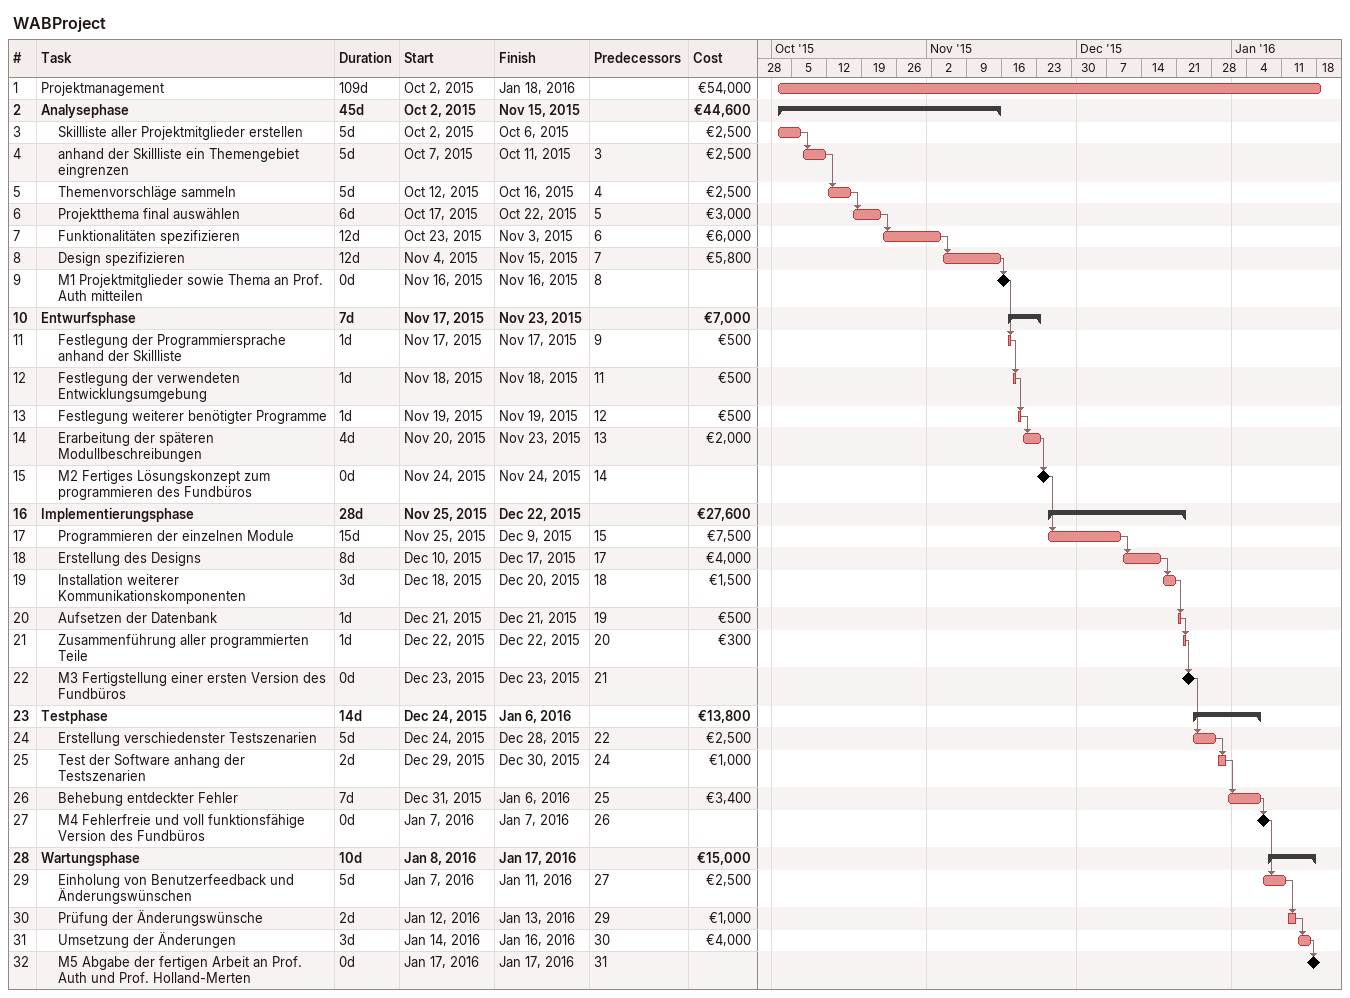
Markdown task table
WABProject

| ID | Level | Task | Duration | Start | Finish | Predecessors | Cost (€) |
|---|---|---|---|---|---|---|---|
| 1 | 1 | Projektmanagement | 109d | 2015-10-02 | 2016-01-18 |  | 54000 |
| 2 | 1 | **Analysephase** | 45d | 2015-10-02 | 2015-11-15 |  | 44600 |
| 3 | 2 | Skillliste aller Projektmitglieder erstellen | 5d | 2015-10-02 | 2015-10-06 |  | 2500 |
| 4 | 2 | anhand der Skillliste ein Themengebiet eingrenzen | 5d | 2015-10-07 | 2015-10-11 | 3 | 2500 |
| 5 | 2 | Themenvorschläge sammeln | 5d | 2015-10-12 | 2015-10-16 | 4 | 2500 |
| 6 | 2 | Projektthema final auswählen | 6d | 2015-10-17 | 2015-10-22 | 5 | 3000 |
| 7 | 2 | Funktionalitäten spezifizieren | 12d | 2015-10-23 | 2015-11-03 | 6 | 6000 |
| 8 | 2 | Design spezifizieren | 12d | 2015-11-04 | 2015-11-15 | 7 | 5800 |
| 9 | 2 | M1 Projektmitglieder sowie Thema an Prof. Auth mitteilen | 0d | 2015-11-16 | 2015-11-16 | 8 |  |
| 10 | 1 | **Entwurfsphase** | 7d | 2015-11-17 | 2015-11-23 |  | 7000 |
| 11 | 2 | Festlegung der Programmiersprache anhand der Skillliste | 1d | 2015-11-17 | 2015-11-17 | 9 | 500 |
| 12 | 2 | Festlegung der verwendeten Entwicklungsumgebung | 1d | 2015-11-18 | 2015-11-18 | 11 | 500 |
| 13 | 2 | Festlegung weiterer benötigter Programme | 1d | 2015-11-19 | 2015-11-19 | 12 | 500 |
| 14 | 2 | Erarbeitung der späteren Modullbeschreibungen | 4d | 2015-11-20 | 2015-11-23 | 13 | 2000 |
| 15 | 2 | M2 Fertiges Lösungskonzept zum programmieren des Fundbüros | 0d | 2015-11-24 | 2015-11-24 | 14 |  |
| 16 | 1 | **Implementierungsphase** | 28d | 2015-11-25 | 2015-12-22 |  | 27600 |
| 17 | 2 | Programmieren der einzelnen Module | 15d | 2015-11-25 | 2015-12-09 | 15 | 7500 |
| 18 | 2 | Erstellung des Designs | 8d | 2015-12-10 | 2015-12-17 | 17 | 4000 |
| 19 | 2 | Installation weiterer Kommunikationskomponenten | 3d | 2015-12-18 | 2015-12-20 | 18 | 1500 |
| 20 | 2 | Aufsetzen der Datenbank | 1d | 2015-12-21 | 2015-12-21 | 19 | 500 |
| 21 | 2 | Zusammenführung aller programmierten Teile | 1d | 2015-12-22 | 2015-12-22 | 20 | 300 |
| 22 | 2 | M3 Fertigstellung einer ersten Version des Fundbüros | 0d | 2015-12-23 | 2015-12-23 | 21 |  |
| 23 | 1 | **Testphase** | 14d | 2015-12-24 | 2016-01-06 |  | 13800 |
| 24 | 2 | Erstellung verschiedenster Testszenarien | 5d | 2015-12-24 | 2015-12-28 | 22 | 2500 |
| 25 | 2 | Test der Software anhang der Testszenarien | 2d | 2015-12-29 | 2015-12-30 | 24 | 1000 |
| 26 | 2 | Behebung entdeckter Fehler | 7d | 2015-12-31 | 2016-01-06 | 25 | 3400 |
| 27 | 2 | M4 Fehlerfreie und voll funktionsfähige Version des Fundbüros | 0d | 2016-01-07 | 2016-01-07 | 26 |  |
| 28 | 1 | **Wartungsphase** | 10d | 2016-01-08 | 2016-01-17 |  | 15000 |
| 29 | 2 | Einholung von Benutzerfeedback und Änderungswünschen | 5d | 2016-01-07 | 2016-01-11 | 27 | 2500 |
| 30 | 2 | Prüfung der Änderungswünsche | 2d | 2016-01-12 | 2016-01-13 | 29 | 1000 |
| 31 | 2 | Umsetzung der Änderungen | 3d | 2016-01-14 | 2016-01-16 | 30 | 4000 |
| 32 | 2 | M5 Abgabe der fertigen Arbeit an Prof. Auth und Prof. Holland-Merten | 0d | 2016-01-17 | 2016-01-17 | 31 |  |
